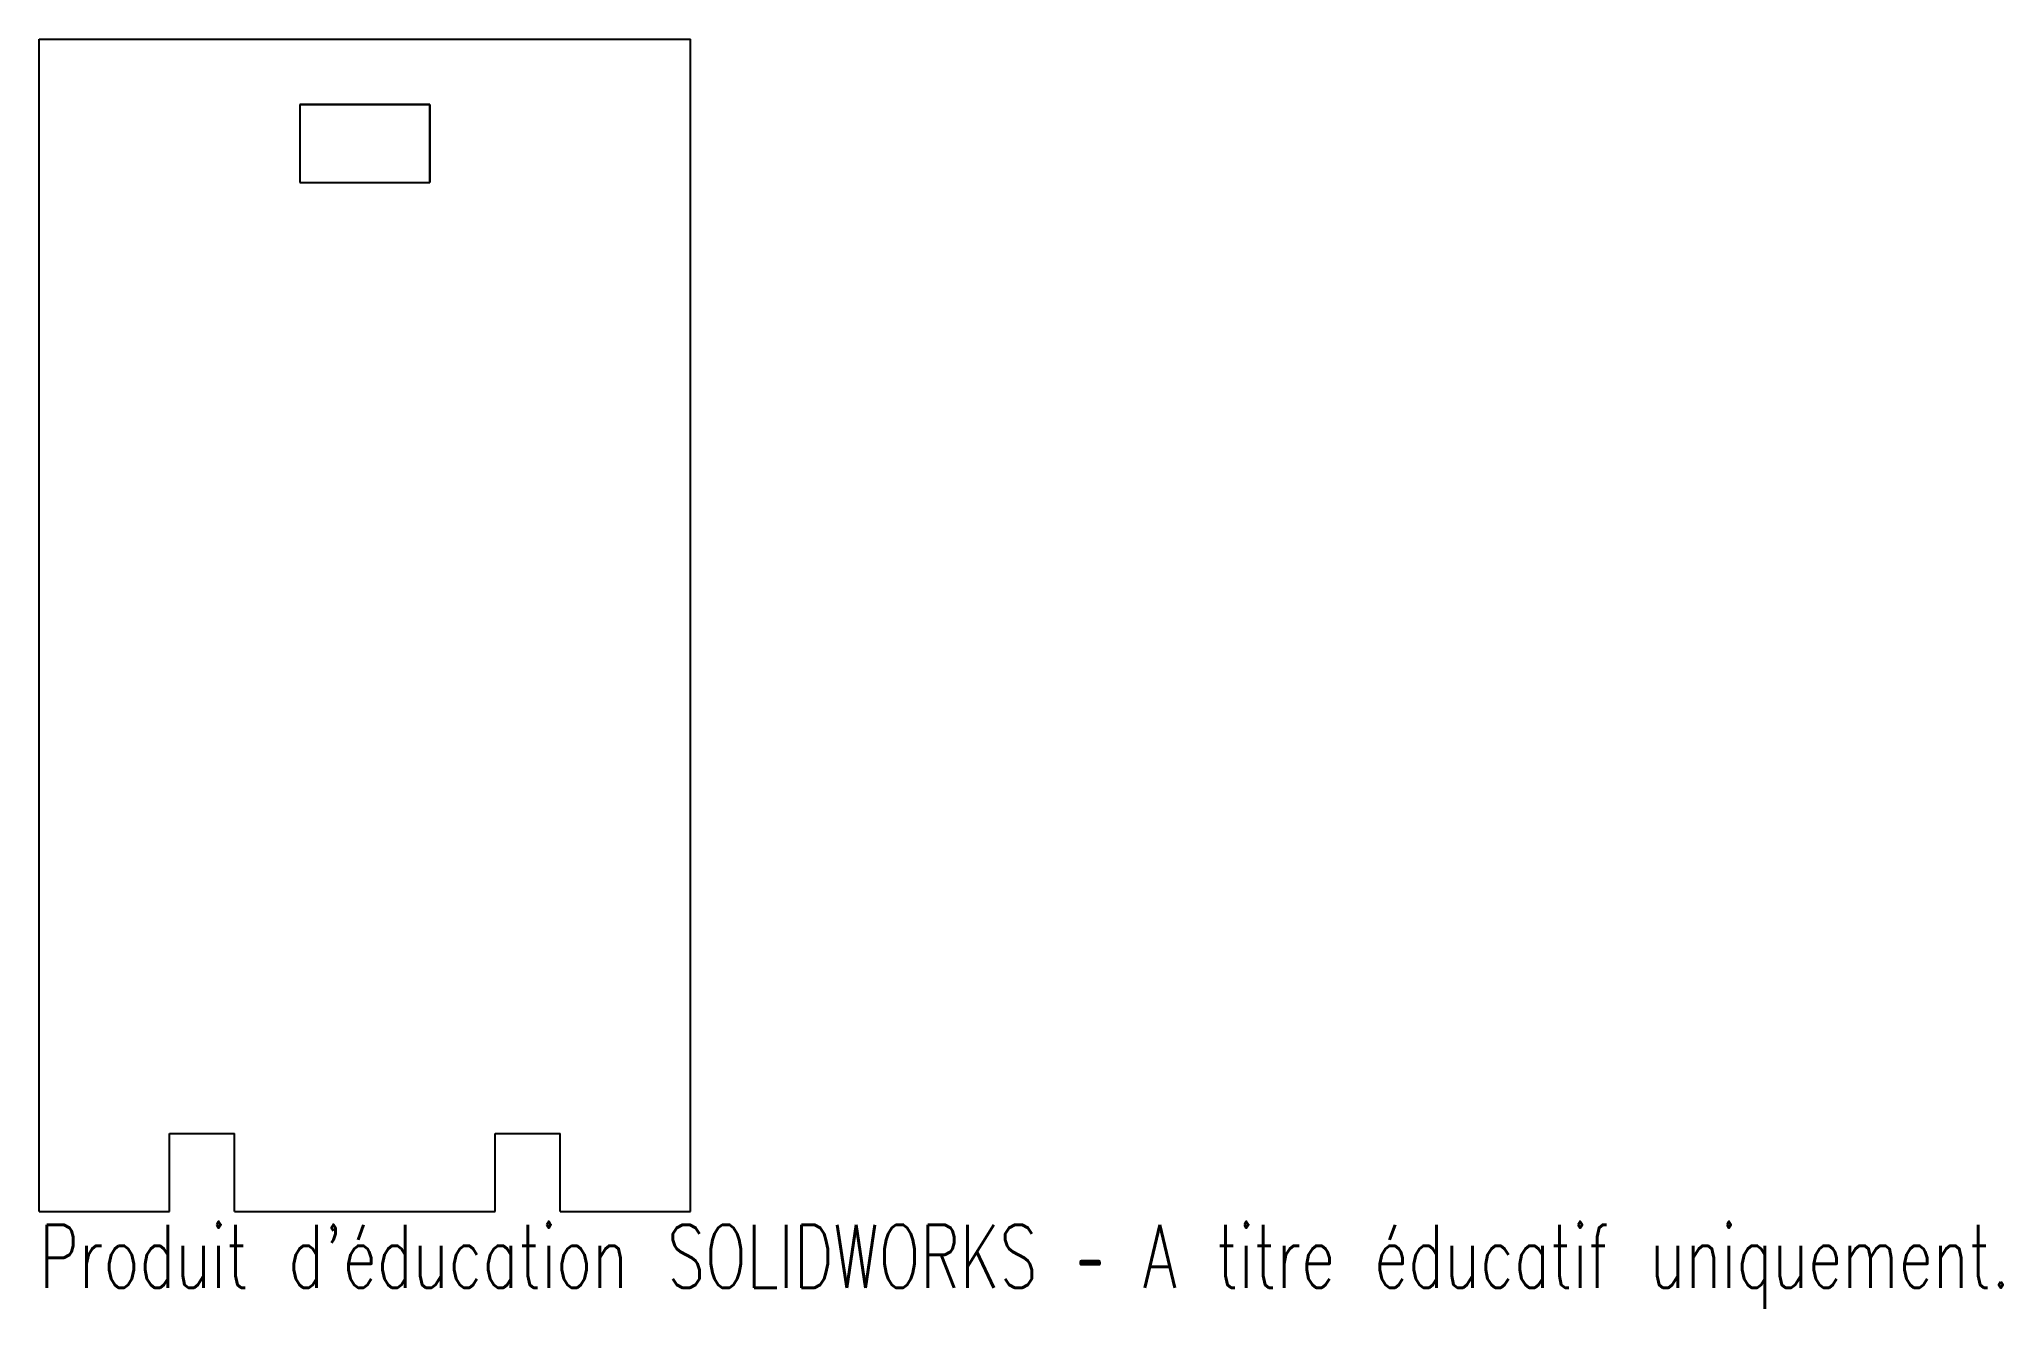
# Model space of a CAD drawing. Header units: millimetres. Extents: x 0 to 151, y -7 to 90.
import ezdxf

# ---------------------------------------------------------------- set-up
doc = ezdxf.new("R2010")
doc.units = ezdxf.units.MM
doc.styles.add('SLDTEXTSTYLE0', font='TXT', dxfattribs={"width": 0.7, "bigfont": 'bigfont'})

msp = doc.modelspace()

# ---------------------------------------------------------------- linework, layer by layer
at = {"color": 7, "linetype": 'Continuous', "lineweight": 25}
for p, q in [((0, 0), (0, 90)), ((0, 90), (50, 90)), ((50, 0), (50, 90)), ((30, 85), (20, 85)), ((20, 85), (20, 79)), ((30, 79), (30, 85)), ((20, 79), (30, 79)), ((10, 6), (15, 6)), ((10, 0), (10, 6)), ((15, 0), (15, 6)), ((35, 6), (40, 6)), ((35, 0), (35, 6)), ((40, 0), (40, 6)), ((0, 0), (10, 0)), ((15, 0), (35, 0)), ((40, 0), (50, 0))]:
    msp.add_line(p, q, dxfattribs=at)
at = {"color": 7, "linetype": 'Continuous'}
for p, q in [((20, 85), (30, 85)), ((20, 85), (20, 79)), ((30, 85), (30, 79)), ((20, 79), (30, 79))]:
    msp.add_line(p, q, dxfattribs=at)

# ---------------------------------------------------------------- texts
at = {"color": 7, "linetype": 'Continuous', "insert": (0, -1.02), "char_height": 4.8336, "attachment_point": 1, "style": 'SLDTEXTSTYLE0'}
msp.add_mtext("Produit d'éducation SOLIDWORKS – A titre éducatif uniquement.", dxfattribs=at)

doc.saveas('drawing.dxf')
